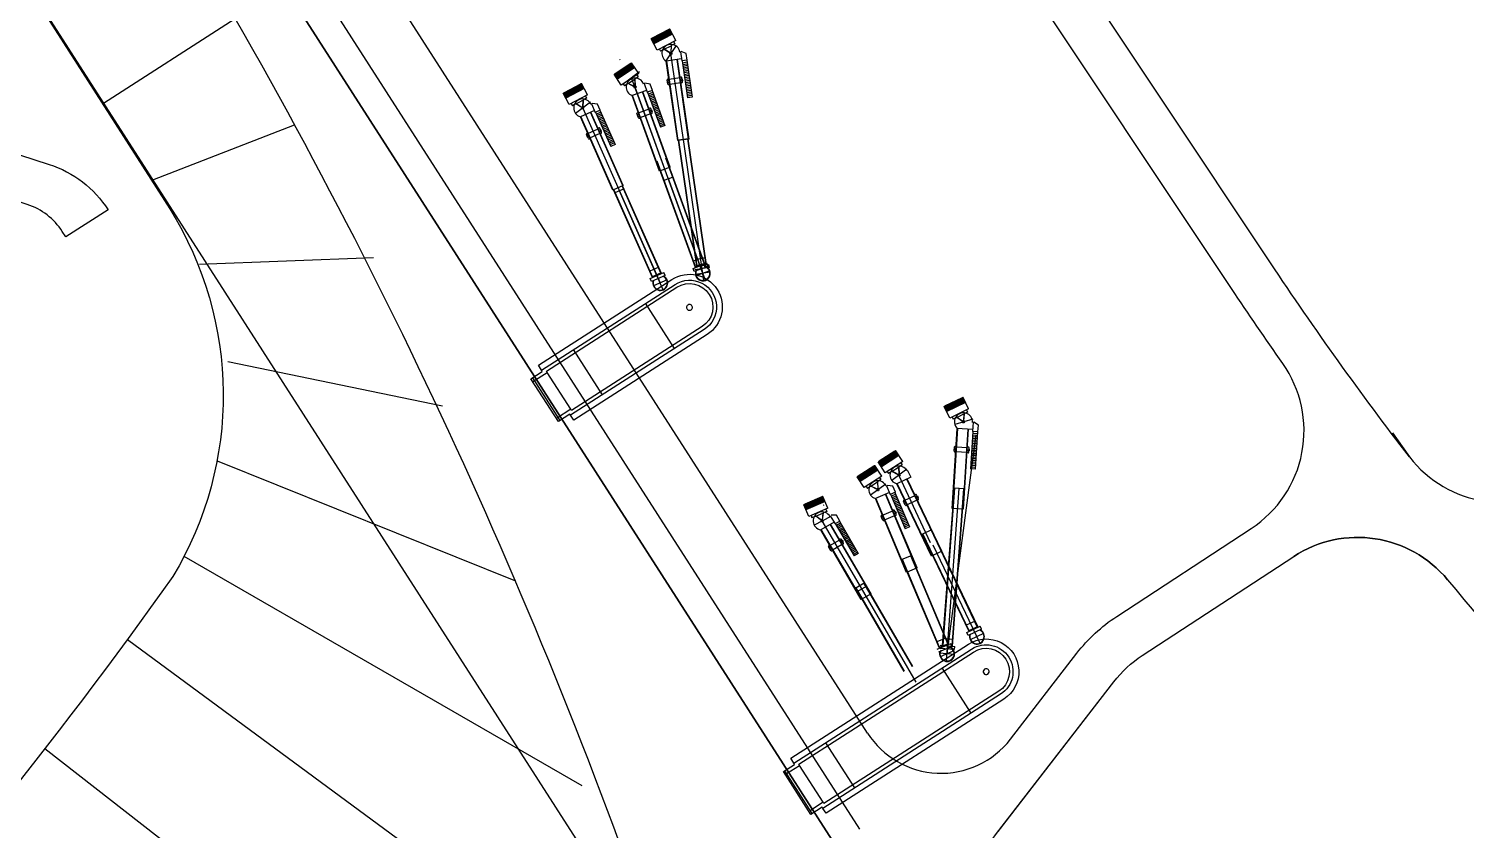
# Model space of a CAD drawing. Header units: millimetres. Extents: x 152904052 to 153933663, y 538271515 to 539240469.
# Drawn here: x 153551896 to 153554359, y 539110949 to 539112322 of the extents above; entities that cross this region are included whole.
import ezdxf

# ---------------------------------------------------------------- set-up
doc = ezdxf.new("R2010")
doc.units = ezdxf.units.MM
doc.layers.add('BORD', color=7, linetype='Continuous')

msp = doc.modelspace()

# ---------------------------------------------------------------- linework, layer by layer
at = {"layer": 'BORD', "color": 133}
for points in [[(153553400.8, 539110687.6, 0.040914), (153553277.8, 539110923.6), (153551273.6, 539114045.4), (153550517.6, 539115455.4, 0.296213), (153550284.7, 539115583.4), (153549985.5, 539115561.5, 0.203452), (153549815.9, 539115474.3), (153549431.9, 539115013.3, 0.176327), (153549375.3, 539114856.3), (153549375.9, 539114706.3, 0.344328), (153549473, 539114582.9), (153550485.9, 539114334.1, -0.192117), (153550791, 539114116.1), (153552137.9, 539112013, -0.282544), (153552143.2, 539111383.4, -0.030306), (153551486.1, 539110568), (153552597, 539109546.4), (153552885.3, 539109875.9, 0.256068), (153553035.8, 539110556.9), (153553400.8, 539110687.6)], [(153553277.8, 539110923.6), (153553400.8, 539110687.6), (153553027, 539110553.7), (153552968.2, 539110724.8), (153550791, 539114116.1, 0.192117), (153550485.9, 539114334.1), (153549473, 539114582.9, -0.344328), (153549375.9, 539114706.3), (153549375.3, 539114856.3, -0.176327), (153549431.9, 539115013.3), (153549815.9, 539115474.3, -0.203452), (153549985.5, 539115561.5), (153550284.7, 539115583.4, -0.296213), (153550517.6, 539115455.4), (153551273.6, 539114045.4), (153553277.8, 539110923.6)], [(153553038.3, 539110548.2, 0.052875), (153552250.2, 539112339.2, 118.242353)], [(153551537.3, 539112280.6, 0.206284), (153551651.8, 539112180.1), (153551931.2, 539112089.4, -0.173266), (153552032.2, 539112011.5), (153551959.8, 539111965.1), (153551953.8, 539111974.3, 0.173266), (153551893.9, 539112020.6), (153551699.9, 539112083.5)], [(153552769.4, 539111745.2), (153552998.3, 539111892.1, -1), (153553058.8, 539111797.9), (153552829.9, 539111650.9)], [(153552756.8, 539111722.2), (153552776.1, 539111734.7), (153552774.8, 539111736.8), (153553003.7, 539111883.7, -1), (153553053.4, 539111806.3), (153552824.5, 539111659.4), (153552823.1, 539111661.5), (153552803.8, 539111649)], [(153552760, 539111717.2), (153552784.4, 539111732.9), (153552783.1, 539111735), (153553006.9, 539111878.7, -1), (153553050.1, 539111811.4), (153552826.3, 539111667.6), (153552824.9, 539111669.8), (153552800.5, 539111654.1)], [(153553623.9, 539110497.5, -0.015307), (153553524, 539110753.5, -0.255208), (153553554.3, 539110942.8), (153553755.3, 539111202.8, -0.083503), (153553804, 539111247.9), (153554063.4, 539111417.6, -0.382341), (153554327.2, 539111377.5)], [(153553189.1, 539111048.9), (153553208.4, 539111061.3), (153553207.1, 539111063.4), (153553511.7, 539111259, -1), (153553561.4, 539111181.6), (153553256.8, 539110986), (153553255.4, 539110988.1), (153553236.1, 539110975.7)], [(153553194.8, 539111045.5), (153553216.7, 539111059.5), (153553215.4, 539111061.6), (153553515, 539111253.9, -1), (153553558.2, 539111186.6), (153553258.6, 539110994.3), (153553257.2, 539110996.4), (153553235.4, 539110982.4)], [(153553201.7, 539111071.8), (153553506.3, 539111267.4, -1), (153553566.8, 539111173.1), (153553262.2, 539110977.6)]]:
    msp.add_lwpolyline(points, format="xyb", dxfattribs=at)
at = {"layer": 'BORD', "color": 133, "ltscale": 10}
for points in [[(153553319.9, 539110950.6), (153551316.8, 539114070.8), (153550918.5, 539114813.5, 0.414214), (153550715.4, 539114874.9), (153550398.8, 539114705.1, 0.212557), (153550363.9, 539114660.1), (153550319.2, 539114478, 0.414214), (153550429.1, 539114296.6), (153550474, 539114285.5, -0.192117), (153550748.9, 539114089), (153551852.3, 539112370.4)], [(153554261.6, 539111588.3, -0.017027), (153554023.6, 539111920.8), (153553288.1, 539113025.5, -0.004151), (153553011, 539113449.4), (153552770, 539113824.9, -0.017258), (153552399.6, 539114448.1)], [(153554044.8, 539111748.1, -0.00639), (153553957, 539111876.4), (153553221.5, 539112981.2, -0.004151), (153552943.7, 539113406.2), (153552702.6, 539113781.6, -0.015942), (153552356.4, 539114360.8, -0.015942)], [(153553990.7, 539111465.7, 0.42404), (153554044.8, 539111748.1)], [(153553578, 539111104.4), (153553692, 539111251.8, -0.083503), (153553760.2, 539111314.8), (153553990.7, 539111465.7)], [(153554327.2, 539111377.5, 0.382344), (153554063.4, 539111417.6)], [(153553557.1, 539110946.5), (153553755.3, 539111202.8, -0.083503), (153553804, 539111247.9), (153554063.4, 539111417.6)]]:
    msp.add_lwpolyline(points, format="xyb", dxfattribs=at)
for points in [[(153553333.1, 539111115.1), (153551628.6, 539113770.1)], [(153554232.9, 539111629.3), (153554261.6, 539111588.3)]]:
    msp.add_lwpolyline(points, dxfattribs=at)
at = {"layer": 'BORD', "color": 133, "flags": 128}
for points in [[(153552024.7, 539112194.4), (153552250.2, 539112339.2)], [(153552992.8, 539112320.3), (153552964.5, 539112305.4)], [(153552995.1, 539112318.4), (153552964.7, 539112302.4)], [(153552993.3, 539112319.3), (153552965, 539112304.3)], [(153552995.7, 539112317.4), (153552965.3, 539112301.3)], [(153552996.2, 539112316.4), (153552965.8, 539112300.4)], [(153552996.8, 539112315.3), (153552966.4, 539112299.2)], [(153552997.4, 539112314.2), (153552967, 539112298.1)], [(153552992.8, 539112320.4), (153552993.8, 539112321)], [(153552992.8, 539112320.4), (153552994.1, 539112317.9)], [(153552998.4, 539112312.2), (153552993.8, 539112321)], [(153552994.4, 539112321.2), (153552993.9, 539112320.9)], [(153553004.7, 539112301.7), (153552994.4, 539112321.2)], [(153552962.9, 539112304.5), (153552963.4, 539112304.8)], [(153552973.1, 539112285), (153552962.9, 539112304.5)], [(153552964.5, 539112305.5), (153552963.4, 539112304.9)], [(153552968, 539112296.1), (153552963.4, 539112304.9)], [(153552964.5, 539112305.5), (153552965.8, 539112302.9)], [(153552999, 539112312.5), (153552967.4, 539112295.8)], [(153552998, 539112313), (153552967.6, 539112297)], [(153553004.7, 539112301.7), (153552973.1, 539112285)], [(153552978.7, 539112312.8), (153552979.2, 539112311.8)], [(153552985.1, 539112286.5), (153552996.8, 539112292.7)], [(153553005.7, 539112293.1), (153552987.7, 539112266.6)], [(153552996.8, 539112292.7), (153552996.3, 539112280.8)], [(153552997.1, 539112292.9), (153552996.6, 539112280.8)], [(153553003.1, 539112296.1), (153552997.1, 539112292.9)], [(153553001.1, 539112299.8), (153553003.1, 539112296.1)], [(153552908.3, 539112269.6), (153552909, 539112268.6)], [(153552976.7, 539112286.9), (153552978.7, 539112283.2)], [(153552984.8, 539112286.4), (153552978.7, 539112283.2)], [(153552995, 539112279.9), (153552984.8, 539112286.4)], [(153552995.1, 539112280.2), (153552985.1, 539112286.5)], [(153553014.5, 539112269.9), (153552988.5, 539112266.1)], [(153553008.3, 539112130), (153552988.5, 539112266.1)], [(153553009, 539112130.1), (153552989.3, 539112266.2)], [(153552994.7, 539112278.7), (153552994.8, 539112279.5)], [(153552996.1, 539112277.6), (153552994.7, 539112278.7)], [(153552994.9, 539112280.5), (153552994.8, 539112279.8)], [(153552995.7, 539112280.8), (153552994.9, 539112280.5)], [(153552994.9, 539112280.5), (153552997.9, 539112278.2)], [(153552995.4, 539112278.1), (153552997.4, 539112280.6)], [(153552995.9, 539112280.9), (153552996.7, 539112281.2)], [(153552997.9, 539112278.2), (153552996.1, 539112277.6)], [(153552996.7, 539112281.2), (153552998.1, 539112280.1)], [(153552998.1, 539112280.1), (153552997.9, 539112278.2)], [(153553026.8, 539112132.7), (153553007, 539112268.8)], [(153553027.5, 539112132.8), (153553007.7, 539112268.9)], [(153553012.7, 539112282.3), (153553014, 539112282.5)], [(153553012.7, 539112282.3), (153553015, 539112266.5)], [(153553022.7, 539112279.1), (153553014, 539112282.5)], [(153553024.3, 539112267.8), (153553015, 539112266.5)], [(153553015.5, 539112266.5), (153553024.8, 539112203.2)], [(153553024.2, 539112264.2), (153553016.1, 539112263)], [(153553024.3, 539112267.8), (153553022.7, 539112279.1)], [(153553023.7, 539112267.7), (153553032.9, 539112204.4)], [(153552899.4, 539112243.7), (153552900, 539112244)], [(153552911.5, 539112225.3), (153552899.4, 539112243.7)], [(153552900.9, 539112244.8), (153552899.9, 539112244.1)], [(153552905.3, 539112235.8), (153552899.9, 539112244.1)], [(153552900.9, 539112244.8), (153552902.5, 539112242.4)], [(153552927.7, 539112262.3), (153552901, 539112244.7)], [(153552930.2, 539112260.7), (153552901.5, 539112241.7)], [(153552928.3, 539112261.3), (153552901.6, 539112243.7)], [(153552930.9, 539112259.7), (153552902.1, 539112240.8)], [(153552931.4, 539112258.8), (153552902.7, 539112239.9)], [(153552932.1, 539112257.7), (153552903.4, 539112238.8)], [(153552932.8, 539112256.6), (153552904.1, 539112237.7)], [(153552933.5, 539112255.6), (153552904.8, 539112236.7)], [(153552934.6, 539112255.1), (153552904.8, 539112235.5)], [(153552941.3, 539112244.9), (153552911.5, 539112225.3)], [(153552942.4, 539112247.9), (153552917, 539112228.4)], [(153552927.6, 539112262.4), (153552928.6, 539112263)], [(153552927.6, 539112262.4), (153552929.2, 539112260)], [(153552934.1, 539112254.8), (153552928.6, 539112263)], [(153552929.2, 539112263.3), (153552928.7, 539112262.9)], [(153552941.3, 539112244.9), (153552929.2, 539112263.3)], [(153552938, 539112242.7), (153552940.3, 539112239.2)], [(153553024.6, 539112261.3), (153553016.5, 539112260.1)], [(153553025, 539112258.5), (153553016.9, 539112257.3)], [(153553025.4, 539112255.6), (153553017.3, 539112254.4)], [(153553025.8, 539112252.8), (153553017.7, 539112251.6)], [(153553026.2, 539112249.9), (153553018.1, 539112248.7)], [(153553026.7, 539112247.1), (153553018.5, 539112245.9)], [(153553027.1, 539112244.2), (153553019, 539112243)], [(153553027.5, 539112241.4), (153553019.4, 539112240.2)], [(153552841.8, 539112227), (153552813.5, 539112212)], [(153552844.1, 539112225.2), (153552813.7, 539112209.1)], [(153552842.3, 539112226), (153552814, 539112211)], [(153552844.7, 539112224.1), (153552814.3, 539112208)], [(153552845.2, 539112223.2), (153552814.8, 539112207.1)], [(153552845.8, 539112222), (153552815.4, 539112205.9)], [(153552846.4, 539112220.9), (153552816, 539112204.8)], [(153552848, 539112219.2), (153552816.4, 539112202.5)], [(153552847, 539112219.8), (153552816.6, 539112203.7)], [(153552827.6, 539112219.5), (153552828.2, 539112218.5)], [(153552841.7, 539112227.1), (153552842.8, 539112227.7)], [(153552841.7, 539112227.1), (153552843.1, 539112224.6)], [(153552843.4, 539112227.9), (153552842.8, 539112227.6)], [(153552847.4, 539112218.9), (153552842.8, 539112227.7)], [(153552853.7, 539112208.4), (153552843.4, 539112227.9)], [(153552914.9, 539112227.5), (153552917.2, 539112224)], [(153552923, 539112227.7), (153552917.2, 539112224)], [(153552933.7, 539112222.3), (153552923, 539112227.7)], [(153552923.2, 539112227.9), (153552934.3, 539112235.2)], [(153552933.9, 539112222.6), (153552923.2, 539112227.9)], [(153553051.2, 539111902.6), (153552929.2, 539112237.8)], [(153552954.9, 539112216.1), (153552930.2, 539112207.2)], [(153552933.4, 539112221.6), (153552933.7, 539112222.3)], [(153552934.4, 539112220.1), (153552933.4, 539112221.6)], [(153552934.2, 539112223.3), (153552933.9, 539112222.6)], [(153552933.9, 539112220.9), (153552936.6, 539112222.6)], [(153552934.2, 539112223.3), (153552936.2, 539112220.2)], [(153552935, 539112223.3), (153552934.2, 539112223.3)], [(153552934.3, 539112235.2), (153552935, 539112223.3)], [(153552936.2, 539112220.2), (153552934.4, 539112220.1)], [(153552940.3, 539112239.2), (153552934.6, 539112235.4)], [(153552934.6, 539112235.4), (153552935.3, 539112223.4)], [(153552935.3, 539112223.4), (153552936.1, 539112223.4)], [(153552936.1, 539112223.4), (153552937.1, 539112221.9)], [(153552937.1, 539112221.9), (153552936.2, 539112220.2)], [(153552950.6, 539112227.9), (153552951.9, 539112228.4)], [(153552950.6, 539112227.9), (153552956.1, 539112212.9)], [(153552961, 539112226.8), (153552951.9, 539112228.4)], [(153552964.9, 539112216), (153552956.1, 539112212.9)], [(153552964.9, 539112216), (153552961, 539112226.8)], [(153552964.3, 539112215.8), (153552986.1, 539112155.6)], [(153552993.3, 539112232.5), (153552990.1, 539112232.1)], [(153552990.1, 539112232.1), (153552990.6, 539112228.9)], [(153552991.4, 539112226.8), (153552990.3, 539112234.3)], [(153552990.6, 539112228.9), (153552993.7, 539112229.4)], [(153552991.3, 539112235.7), (153552992.1, 539112235.8)], [(153552992.7, 539112225.8), (153552993.6, 539112225.9)], [(153552993, 539112235.1), (153553012.2, 539112237.9)], [(153552993.7, 539112229.4), (153552993.3, 539112232.5)], [(153552994.2, 539112226.9), (153553013.4, 539112229.7)], [(153553012.7, 539112235.4), (153553015.9, 539112235.8)], [(153553013.2, 539112232.2), (153553012.7, 539112235.4)], [(153553013.8, 539112238.9), (153553012.9, 539112238.8)], [(153553016.4, 539112232.7), (153553013.2, 539112232.2)], [(153553015.2, 539112229.1), (153553014.3, 539112228.9)], [(153553016.2, 539112230.4), (153553015.1, 539112237.9)], [(153553015.9, 539112235.8), (153553016.4, 539112232.7)], [(153553027.9, 539112238.5), (153553019.8, 539112237.4)], [(153553028.3, 539112235.7), (153553020.2, 539112234.5)], [(153553028.7, 539112232.8), (153553020.6, 539112231.7)], [(153553029.1, 539112230), (153553021, 539112228.8)], [(153553029.6, 539112227.1), (153553021.4, 539112226)], [(153553030, 539112224.3), (153553021.9, 539112223.1)], [(153553030.4, 539112221.5), (153553022.3, 539112220.3)], [(153553030.8, 539112218.6), (153553022.7, 539112217.4)], [(153553031.2, 539112215.8), (153553023.1, 539112214.6)], [(153552811.9, 539112211.2), (153552812.4, 539112211.5)], [(153552822.1, 539112191.7), (153552811.9, 539112211.2)], [(153552813.4, 539112212.1), (153552812.4, 539112211.6)], [(153552817, 539112202.8), (153552812.4, 539112211.6)], [(153552813.4, 539112212.1), (153552814.8, 539112209.6)], [(153552853.7, 539112208.4), (153552822.1, 539112191.7)], [(153552825.7, 539112193.6), (153552827.7, 539112189.9)], [(153552833.8, 539112193.1), (153552827.7, 539112189.9)], [(153552858.6, 539112196), (153552833.1, 539112176.6)], [(153552844, 539112186.7), (153552833.8, 539112193.1)], [(153552834.1, 539112193.2), (153552845.8, 539112199.4)], [(153552844.1, 539112186.9), (153552834.1, 539112193.2)], [(153552845.8, 539112199.4), (153552845.3, 539112187.5)], [(153552846.1, 539112199.6), (153552845.6, 539112187.5)], [(153552852.1, 539112202.8), (153552846.1, 539112199.6)], [(153552850.1, 539112206.5), (153552852.1, 539112202.8)], [(153552860.3, 539112193.2), (153552861.5, 539112193.7)], [(153552860.3, 539112193.2), (153552866.8, 539112178.5)], [(153552870.8, 539112192.7), (153552861.5, 539112193.7)], [(153552875.4, 539112182.3), (153552870.8, 539112192.7)], [(153552977, 539112077.9), (153552930.2, 539112207.2)], [(153552977.7, 539112078.1), (153552930.9, 539112207.4)], [(153552994.6, 539112084.2), (153552947.7, 539112213.5)], [(153552995.3, 539112084.5), (153552948.4, 539112213.8)], [(153552956.6, 539112213), (153552978.4, 539112152.9)], [(153552965.5, 539112212.4), (153552957.8, 539112209.7)], [(153552966.5, 539112209.7), (153552958.8, 539112206.9)], [(153552967.5, 539112207), (153552959.8, 539112204.2)], [(153552968.4, 539112204.3), (153552960.7, 539112201.5)], [(153552969.4, 539112201.6), (153552961.7, 539112198.8)], [(153552970.4, 539112198.9), (153552962.7, 539112196.1)], [(153552971.4, 539112196.2), (153552963.7, 539112193.4)], [(153552972.4, 539112193.5), (153552964.7, 539112190.7)], [(153552973.3, 539112190.8), (153552965.6, 539112188)], [(153553031.6, 539112212.9), (153553023.5, 539112211.7)], [(153553032, 539112210.1), (153553023.9, 539112208.9)], [(153553032.5, 539112207.2), (153553024.3, 539112206)], [(153553032.9, 539112204.4), (153553024.8, 539112203.2)], [(153552865.4, 539112181.7), (153552841.4, 539112171)], [(153552897.1, 539112045.3), (153552841.4, 539112171)], [(153552897.8, 539112045.6), (153552842.1, 539112171.3)], [(153552843.6, 539112186), (153552844, 539112186.7)], [(153552844.4, 539112184.4), (153552843.6, 539112186)], [(153552844, 539112185.2), (153552846.8, 539112186.7)], [(153552844.5, 539112187.6), (153552844.1, 539112186.9)], [(153552846.3, 539112184.3), (153552844.4, 539112184.4)], [(153552844.5, 539112187.6), (153552846.3, 539112184.3)], [(153552845.3, 539112187.5), (153552844.5, 539112187.6)], [(153552845.4, 539112185.9), (153552978.3, 539111886.2)], [(153552845.6, 539112187.5), (153552846.4, 539112187.5)], [(153552847.3, 539112185.9), (153552846.3, 539112184.3)], [(153552846.4, 539112187.5), (153552847.3, 539112185.9)], [(153552914.2, 539112052.9), (153552858.5, 539112178.6)], [(153552914.9, 539112053.2), (153552859.1, 539112178.9)], [(153552875.4, 539112182.3), (153552866.8, 539112178.5)], [(153552867.3, 539112178.7), (153552893.3, 539112120.2)], [(153552876.3, 539112178.8), (153552868.8, 539112175.4)], [(153552877.4, 539112176.1), (153552869.9, 539112172.8)], [(153552878.6, 539112173.5), (153552871.1, 539112170.2)], [(153552879.8, 539112170.9), (153552872.3, 539112167.6)], [(153552880.9, 539112168.3), (153552873.4, 539112164.9)], [(153552882.1, 539112165.6), (153552874.6, 539112162.3)], [(153552874.8, 539112182), (153552900.8, 539112123.5)], [(153552940.9, 539112169.2), (153552938.3, 539112176.4)], [(153552941.6, 539112175.2), (153552938.6, 539112174.2)], [(153552938.6, 539112174.2), (153552939.7, 539112171.2)], [(153552939, 539112177.9), (153552939.8, 539112178.2)], [(153552939.7, 539112171.2), (153552942.7, 539112172.2)], [(153552940.9, 539112177.7), (153552959.1, 539112184.3)], [(153552942.7, 539112172.2), (153552941.6, 539112175.2)], [(153552942.4, 539112168.5), (153552943.2, 539112168.8)], [(153552943.7, 539112169.9), (153552961.9, 539112176.5)], [(153552960.4, 539112185.7), (153552959.6, 539112185.4)], [(153552960.1, 539112181.9), (153552963.1, 539112183)], [(153552961.2, 539112178.9), (153552960.1, 539112181.9)], [(153552964.2, 539112180), (153552961.2, 539112178.9)], [(153552964.5, 539112177.8), (153552961.9, 539112184.9)], [(153552963.8, 539112176.3), (153552963, 539112176)], [(153552963.1, 539112183), (153552964.2, 539112180)], [(153552974.3, 539112188.1), (153552966.6, 539112185.3)], [(153552975.3, 539112185.4), (153552967.6, 539112182.6)], [(153552976.3, 539112182.7), (153552968.6, 539112179.9)], [(153552977.3, 539112180), (153552969.6, 539112177.2)], [(153552978.2, 539112177.3), (153552970.5, 539112174.5)], [(153552979.2, 539112174.6), (153552971.5, 539112171.8)], [(153552980.2, 539112171.9), (153552972.5, 539112169.1)], [(153552981.2, 539112169.2), (153552973.5, 539112166.4)], [(153552982.2, 539112166.5), (153552974.5, 539112163.7)], [(153552109, 539112063.1), (153552351.8, 539112157.2)], [(153552854.7, 539112134), (153552851.6, 539112140.9)], [(153552852.3, 539112142.5), (153552853, 539112142.8)], [(153552854.1, 539112142.4), (153552871.9, 539112150.3)], [(153552857.5, 539112134.8), (153552875.2, 539112142.7)], [(153552873, 539112151.7), (153552872.2, 539112151.3)], [(153552873, 539112148), (153552875.9, 539112149.3)], [(153552874.3, 539112145), (153552873, 539112148)], [(153552877.2, 539112146.3), (153552874.3, 539112145)], [(153552877.7, 539112144.1), (153552874.6, 539112151.1)], [(153552883.3, 539112163), (153552875.8, 539112159.7)], [(153552875.9, 539112149.3), (153552877.2, 539112146.3)], [(153552877.1, 539112142.5), (153552876.3, 539112142.2)], [(153552884.4, 539112160.4), (153552876.9, 539112157)], [(153552885.6, 539112157.7), (153552878.1, 539112154.4)], [(153552886.8, 539112155.1), (153552879.3, 539112151.8)], [(153552887.9, 539112152.5), (153552880.4, 539112149.1)], [(153552889.1, 539112149.8), (153552881.6, 539112146.5)], [(153552890.3, 539112147.2), (153552882.8, 539112143.9)], [(153552891.4, 539112144.6), (153552883.9, 539112141.3)], [(153552892.6, 539112142), (153552885.1, 539112138.6)], [(153552983.1, 539112163.8), (153552975.4, 539112161)], [(153552984.1, 539112161.1), (153552976.4, 539112158.3)], [(153552985.1, 539112158.4), (153552977.4, 539112155.6)], [(153552986.1, 539112155.7), (153552978.4, 539112152.9)], [(153552855, 539112140), (153552852.1, 539112138.7)], [(153552852.1, 539112138.7), (153552853.4, 539112135.8)], [(153552853.4, 539112135.8), (153552856.3, 539112137.1)], [(153552856.3, 539112137.1), (153552855, 539112140)], [(153552856.3, 539112133.3), (153552857.1, 539112133.7)], [(153552893.8, 539112139.3), (153552886.3, 539112136)], [(153552894.9, 539112136.7), (153552887.4, 539112133.4)], [(153552896.1, 539112134.1), (153552888.6, 539112130.7)], [(153552897.3, 539112131.4), (153552889.8, 539112128.1)], [(153552898.4, 539112128.8), (153552890.9, 539112125.5)], [(153552899.6, 539112126.2), (153552892.1, 539112122.9)], [(153552900.8, 539112123.5), (153552893.3, 539112120.2)], [(153553027.5, 539112132.8), (153553008.3, 539112130)], [(153553026.3, 539112133), (153553009.4, 539112130.6)], [(153553040.8, 539111915), (153553009.4, 539112130.6)], [(153553041.5, 539111915.1), (153553010.2, 539112130.7)], [(153553053, 539111890), (153553017.9, 539112131.8)], [(153553056.9, 539111917.3), (153553025.5, 539112132.9)], [(153553057.6, 539111917.4), (153553026.3, 539112133)], [(153553038.5, 539111912.6), (153552972.3, 539112094.4)], [(153553039.2, 539111912.9), (153552973, 539112094.7)], [(153553053.8, 539111918.2), (153552987.6, 539112100)], [(153553054.5, 539111918.4), (153552988.3, 539112100.2)], [(153552995.3, 539112084.5), (153552977, 539112077.9)], [(153553000.2, 539112067.6), (153552984.2, 539112061.8)], [(153552914.9, 539112053.2), (153552897.1, 539112045.3)], [(153552965, 539111895.3), (153552898.2, 539112045.8)], [(153552965.7, 539111895.6), (153552898.9, 539112046.1)], [(153552916.2, 539112047.4), (153552900.6, 539112040.5)], [(153552983.5, 539111874.6), (153552907.9, 539112045.1)], [(153552979.8, 539111901.9), (153552913.1, 539112052.4)], [(153552980.5, 539111902.2), (153552913.8, 539112052.7)], [(153553055.5, 539111890.6), (153552991.7, 539112066)], [(153552189, 539111918.3), (153552487, 539111929.7)], [(153553050.4, 539111929.5), (153553034.5, 539111923.7)], [(153553034.6, 539111911.2), (153553058.3, 539111919.8)], [(153553054, 539111919.6), (153553038, 539111913.8)], [(153553055.9, 539111929.1), (153553039.1, 539111926.6)], [(153553060.2, 539111914.6), (153553058.3, 539111919.8)], [(153552975.7, 539111913), (153552960.2, 539111906.1)], [(153552961.2, 539111893.7), (153552984.3, 539111903.9)], [(153552986.5, 539111898.8), (153552963.5, 539111888.6)], [(153552980, 539111903.4), (153552964.5, 539111896.5)], [(153552986.5, 539111898.8), (153552984.3, 539111903.9)], [(153553036.5, 539111906), (153553034.6, 539111911.2)], [(153553060.2, 539111914.6), (153553036.5, 539111906)], [(153553036.7, 539111914.4), (153553061.7, 539111918)], [(153553062.5, 539111912.5), (153553037.5, 539111908.9)], [(153553063.8, 539111904.5), (153553038.5, 539111900.8)], [(153553063.1, 539111907), (153553039.2, 539111898.3)], [(153553057.4, 539111918.7), (153553040.6, 539111916.3)], [(153553062.5, 539111912.5), (153553061.7, 539111918)], [(153552963.5, 539111888.6), (153552961.2, 539111893.7)], [(153552990, 539111891.4), (153552966.7, 539111881.1)], [(153553002.9, 539111773.9), (153552953.2, 539111851.3)], [(153552879.2, 539111694.5), (153552829.5, 539111771.9)], [(153552237.2, 539111751.5), (153552605.4, 539111675.9)], [(153553464.9, 539111674.6), (153553465.5, 539111674.9)], [(153553474.5, 539111654.8), (153553464.9, 539111674.6)], [(153553466.5, 539111675.5), (153553465.4, 539111675)], [(153553469.7, 539111666.1), (153553465.4, 539111675)], [(153553495.3, 539111689.4), (153553466.5, 539111675.4)], [(153553466.5, 539111675.5), (153553467.7, 539111673)], [(153553497.6, 539111687.5), (153553466.7, 539111672.4)], [(153553495.8, 539111688.4), (153553467, 539111674.4)], [(153553498.1, 539111686.4), (153553467.2, 539111671.4)], [(153553498.6, 539111685.4), (153553467.6, 539111670.4)], [(153553499.1, 539111684.3), (153553468.2, 539111669.2)], [(153553499.7, 539111683.1), (153553468.8, 539111668.1)], [(153553501.3, 539111681.4), (153553469.2, 539111665.8)], [(153553500.3, 539111682), (153553469.3, 539111666.9)], [(153553480.9, 539111682.4), (153553481.4, 539111681.4)], [(153553495.3, 539111689.5), (153553496.4, 539111690)], [(153553495.3, 539111689.5), (153553496.5, 539111686.9)], [(153553497, 539111690.2), (153553496.4, 539111689.9)], [(153553500.7, 539111681.1), (153553496.4, 539111690)], [(153553506.6, 539111670.4), (153553497, 539111690.2)], [(153553506.6, 539111670.4), (153553474.5, 539111654.8)], [(153553478.1, 539111656.6), (153553480, 539111652.8)], [(153553486.1, 539111655.8), (153553480, 539111652.8)], [(153553513.5, 539111652.9), (153553482.7, 539111643.9)], [(153553496.1, 539111649), (153553486.1, 539111655.8)], [(153553486.5, 539111655.9), (153553498.4, 539111661.7)], [(153553496.3, 539111649.3), (153553486.5, 539111655.9)], [(153553495.7, 539111648.4), (153553496.1, 539111649)], [(153553496.1, 539111647.5), (153553499, 539111648.9)], [(153553496.7, 539111649.9), (153553496.3, 539111649.3)], [(153553496.7, 539111649.9), (153553498.4, 539111646.6)], [(153553497.5, 539111649.8), (153553496.7, 539111649.9)], [(153553498.4, 539111661.7), (153553497.5, 539111649.8)], [(153553498.7, 539111661.8), (153553497.8, 539111649.8)], [(153553497.8, 539111649.8), (153553498.6, 539111649.8)], [(153553498.6, 539111649.8), (153553499.4, 539111648.1)], [(153553504.8, 539111664.8), (153553498.7, 539111661.8)], [(153553503, 539111668.7), (153553504.8, 539111664.8)], [(153553518.9, 539111626.2), (153553469.4, 539111250.8)], [(153553478.5, 539111499.6), (153553487.1, 539111636.9)], [(153553479.3, 539111499.6), (153553487.9, 539111636.8)], [(153553513.3, 539111635.2), (153553487.1, 539111636.9)], [(153553496.5, 539111646.7), (153553495.7, 539111648.4)], [(153553498.4, 539111646.6), (153553496.5, 539111646.7)], [(153553497.2, 539111498.5), (153553505.7, 539111635.7)], [(153553497.9, 539111498.4), (153553506.5, 539111635.6)], [(153553499.4, 539111648.1), (153553498.4, 539111646.6)], [(153553513.6, 539111631.7), (153553509.7, 539111567.8)], [(153553514.1, 539111647.8), (153553513.1, 539111631.7)], [(153553522.5, 539111631.2), (153553513.1, 539111631.7)], [(153553521.4, 539111624.7), (153553513.2, 539111625.3)], [(153553521.6, 539111627.6), (153553513.4, 539111628.1)], [(153553514.1, 539111647.8), (153553515.5, 539111647.7)], [(153553523.2, 539111642.5), (153553515.5, 539111647.7)], [(153553521.8, 539111631.2), (153553517.8, 539111567.3)], [(153553522.5, 539111631.2), (153553523.2, 539111642.5)], [(153553481.7, 539111603.2), (153553481.5, 539111600)], [(153553481.5, 539111600), (153553484.7, 539111599.8)], [(153553484.9, 539111603), (153553481.7, 539111603.2)], [(153553481.8, 539111597.8), (153553482.3, 539111605.4)], [(153553483.6, 539111606.5), (153553484.4, 539111606.5)], [(153553484.7, 539111599.8), (153553484.9, 539111603)], [(153553485.1, 539111605.6), (153553504.5, 539111604.4)], [(153553504.3, 539111598.6), (153553504.5, 539111601.8)], [(153553504.5, 539111601.8), (153553507.7, 539111601.6)], [(153553506.2, 539111605.1), (153553505.4, 539111605.1)], [(153553506.9, 539111596.2), (153553507.4, 539111603.8)], [(153553507.7, 539111601.6), (153553507.5, 539111598.4)], [(153553519.8, 539111598.9), (153553511.6, 539111599.4)], [(153553520, 539111601.8), (153553511.8, 539111602.3)], [(153553520.2, 539111604.7), (153553512, 539111605.2)], [(153553520.4, 539111607.5), (153553512.2, 539111608)], [(153553520.5, 539111610.4), (153553512.3, 539111610.9)], [(153553520.7, 539111613.3), (153553512.5, 539111613.8)], [(153553520.9, 539111616.1), (153553512.7, 539111616.6)], [(153553521.1, 539111619), (153553512.9, 539111619.5)], [(153553521.2, 539111621.9), (153553513.1, 539111622.4)], [(153552219, 539111581.6), (153552730.1, 539111375.9)], [(153553351.7, 539111579.6), (153553352.3, 539111580)], [(153553363.5, 539111561), (153553351.7, 539111579.6)], [(153553353.2, 539111580.7), (153553352.2, 539111580)], [(153553357.5, 539111571.7), (153553352.2, 539111580)], [(153553353.2, 539111580.7), (153553354.8, 539111578.3)], [(153553380.3, 539111597.8), (153553353.3, 539111580.6)], [(153553382.8, 539111596.1), (153553353.7, 539111577.6)], [(153553380.9, 539111596.8), (153553353.9, 539111579.6)], [(153553383.4, 539111595.1), (153553354.4, 539111576.6)], [(153553384, 539111594.2), (153553355, 539111575.7)], [(153553384.7, 539111593.1), (153553355.6, 539111574.7)], [(153553385.4, 539111592), (153553356.3, 539111573.6)], [(153553386, 539111591), (153553357, 539111572.5)], [(153553387.1, 539111590.5), (153553357, 539111571.3)], [(153553393.7, 539111580.2), (153553363.5, 539111561)], [(153553366.8, 539111589.2), (153553367.4, 539111588.2)], [(153553380.2, 539111597.9), (153553381.2, 539111598.5)], [(153553380.2, 539111597.9), (153553381.8, 539111595.5)], [(153553386.6, 539111590.1), (153553381.2, 539111598.5)], [(153553381.8, 539111598.8), (153553381.3, 539111598.4)], [(153553393.7, 539111580.2), (153553381.8, 539111598.8)], [(153553390.2, 539111578), (153553392.5, 539111574.4)], [(153553482.9, 539111596.5), (153553483.8, 539111596.5)], [(153553484.6, 539111597.3), (153553504, 539111596.1)], [(153553507.5, 539111598.4), (153553504.3, 539111598.6)], [(153553505.6, 539111595.1), (153553504.8, 539111595.2)], [(153553518.4, 539111575.9), (153553510.2, 539111576.5)], [(153553518.6, 539111578.8), (153553510.4, 539111579.3)], [(153553518.7, 539111581.7), (153553510.6, 539111582.2)], [(153553518.9, 539111584.6), (153553510.7, 539111585.1)], [(153553519.1, 539111587.4), (153553510.9, 539111587.9)], [(153553519.3, 539111590.3), (153553511.1, 539111590.8)], [(153553519.5, 539111593.2), (153553511.3, 539111593.7)], [(153553519.6, 539111596), (153553511.4, 539111596.6)], [(153553315.6, 539111554.3), (153553316.2, 539111554.7)], [(153553327.4, 539111535.8), (153553315.6, 539111554.3)], [(153553317.1, 539111555.4), (153553316.1, 539111554.8)], [(153553321.4, 539111546.4), (153553316.1, 539111554.8)], [(153553317.1, 539111555.4), (153553318.7, 539111553)], [(153553344.2, 539111572.5), (153553317.2, 539111555.3)], [(153553346.7, 539111570.8), (153553317.6, 539111552.4)], [(153553344.8, 539111571.5), (153553317.8, 539111554.3)], [(153553347.3, 539111569.8), (153553318.3, 539111551.4)], [(153553347.9, 539111568.9), (153553318.9, 539111550.4)], [(153553348.6, 539111567.8), (153553319.6, 539111549.4)], [(153553349.3, 539111566.8), (153553320.2, 539111548.3)], [(153553349.9, 539111565.7), (153553320.9, 539111547.2)], [(153553351, 539111565.2), (153553320.9, 539111546.1)], [(153553357.6, 539111554.9), (153553327.4, 539111535.8)], [(153553330.7, 539111563.9), (153553331.3, 539111562.9)], [(153553344.1, 539111572.6), (153553345.1, 539111573.2)], [(153553344.1, 539111572.6), (153553345.7, 539111570.2)], [(153553350.5, 539111564.9), (153553345.1, 539111573.2)], [(153553345.8, 539111573.5), (153553345.2, 539111573.1)], [(153553357.6, 539111554.9), (153553345.8, 539111573.5)], [(153553354.1, 539111552.7), (153553356.4, 539111549.2)], [(153553366.9, 539111563.2), (153553369.2, 539111559.6)], [(153553375, 539111563.3), (153553369.2, 539111559.6)], [(153553400.7, 539111566.9), (153553374.7, 539111548)], [(153553385.7, 539111557.7), (153553375, 539111563.3)], [(153553375.3, 539111563.5), (153553386.5, 539111570.6)], [(153553385.8, 539111558), (153553375.3, 539111563.5)], [(153553407.3, 539111553.5), (153553383.6, 539111542.1)], [(153553385.3, 539111557), (153553385.7, 539111557.7)], [(153553386.3, 539111555.5), (153553385.3, 539111557)], [(153553386.2, 539111558.7), (153553385.8, 539111558)], [(153553385.8, 539111556.3), (153553388.5, 539111558)], [(153553386.2, 539111558.7), (153553388.2, 539111555.6)], [(153553387, 539111558.7), (153553386.2, 539111558.7)], [(153553388.2, 539111555.6), (153553386.3, 539111555.5)], [(153553386.5, 539111570.6), (153553387, 539111558.7)], [(153553392.5, 539111574.4), (153553386.7, 539111570.8)], [(153553386.7, 539111570.8), (153553387.3, 539111558.7)], [(153553387.3, 539111558.7), (153553388, 539111558.8)], [(153553388, 539111558.8), (153553389, 539111557.2)], [(153553389, 539111557.2), (153553388.2, 539111555.6)], [(153553459.9, 539111426.2), (153553400.4, 539111550.2)], [(153553401.9, 539111564.8), (153553400.8, 539111564.3)], [(153553460.6, 539111426.5), (153553401.1, 539111550.5)], [(153553401.9, 539111564.8), (153553407.3, 539111553.5)], [(153553517.8, 539111567.3), (153553509.7, 539111567.8)], [(153553518, 539111570.2), (153553509.8, 539111570.7)], [(153553518.2, 539111573.1), (153553510, 539111573.6)], [(153553330.9, 539111537.9), (153553333.1, 539111534.3)], [(153553338.9, 539111538), (153553333.1, 539111534.3)], [(153553364.5, 539111541.6), (153553338.6, 539111522.8)], [(153553349.6, 539111532.4), (153553338.9, 539111538)], [(153553339.2, 539111538.2), (153553350.4, 539111545.3)], [(153553349.7, 539111532.7), (153553339.2, 539111538.2)], [(153553371, 539111527.2), (153553346.8, 539111517)], [(153553349.2, 539111531.8), (153553349.6, 539111532.4)], [(153553350.2, 539111530.2), (153553349.2, 539111531.8)], [(153553350.1, 539111533.4), (153553349.7, 539111532.7)], [(153553349.7, 539111531), (153553352.4, 539111532.7)], [(153553350.1, 539111533.4), (153553352.1, 539111530.3)], [(153553350.9, 539111533.4), (153553350.1, 539111533.4)], [(153553352.1, 539111530.3), (153553350.2, 539111530.2)], [(153553350.4, 539111545.3), (153553350.9, 539111533.4)], [(153553356.4, 539111549.2), (153553350.7, 539111545.5)], [(153553350.7, 539111545.5), (153553351.2, 539111533.4)], [(153553351.2, 539111533.4), (153553351.9, 539111533.5)], [(153553351.9, 539111533.5), (153553352.9, 539111531.9)], [(153553352.9, 539111531.9), (153553352.1, 539111530.3)], [(153553366.1, 539111538.8), (153553367.4, 539111539.3)], [(153553366.1, 539111538.8), (153553372.4, 539111524)], [(153553376.6, 539111538.2), (153553367.4, 539111539.3)], [(153553381, 539111527.7), (153553372.4, 539111524)], [(153553381, 539111527.7), (153553376.6, 539111538.2)], [(153553380.4, 539111527.4), (153553405.3, 539111468.4)], [(153553443.1, 539111418.1), (153553383.6, 539111542.1)], [(153553443.7, 539111418.4), (153553384.3, 539111542.4)], [(153553462, 539111265.1), (153553482.1, 539111534.8)], [(153553462.7, 539111265.1), (153553482.8, 539111534.7)], [(153553468.5, 539111238.1), (153553490.5, 539111534.1)], [(153553478.2, 539111263.9), (153553498.3, 539111533.6)], [(153553478.9, 539111263.9), (153553499, 539111533.5)], [(153553499, 539111533.5), (153553482.1, 539111534.8)], [(153553224, 539111506.2), (153553224.6, 539111506.5)], [(153553232.8, 539111486.1), (153553224, 539111506.2)], [(153553225.6, 539111507.1), (153553224.6, 539111506.6)], [(153553228.5, 539111497.5), (153553224.6, 539111506.6)], [(153553255, 539111519.8), (153553225.7, 539111507)], [(153553257.2, 539111517.8), (153553225.7, 539111504)], [(153553225.6, 539111507.1), (153553226.8, 539111504.4)], [(153553255.5, 539111518.7), (153553226.2, 539111505.9)], [(153553257.7, 539111516.7), (153553226.2, 539111502.9)], [(153553258.1, 539111515.7), (153553226.6, 539111501.9)], [(153553258.6, 539111514.5), (153553227.1, 539111500.7)], [(153553259.1, 539111513.3), (153553227.6, 539111499.6)], [(153553260.6, 539111511.5), (153553227.9, 539111497.2)], [(153553259.6, 539111512.2), (153553228.1, 539111498.4)], [(153553240.4, 539111513.4), (153553240.8, 539111512.3)], [(153553255, 539111519.9), (153553256.1, 539111520.4)], [(153553255, 539111519.9), (153553256.1, 539111517.3)], [(153553256.7, 539111520.5), (153553256.1, 539111520.3)], [(153553260, 539111511.3), (153553256.1, 539111520.4)], [(153553265.5, 539111500.4), (153553256.7, 539111520.5)], [(153553257.8, 539111505.4), (153553258.9, 539111506.1)], [(153553400.2, 539111390.3), (153553346.8, 539111517)], [(153553400.9, 539111390.6), (153553347.5, 539111517.3)], [(153553417.4, 539111397.6), (153553364, 539111524.3)], [(153553418.1, 539111397.9), (153553364.7, 539111524.6)], [(153553372.9, 539111524.2), (153553397.7, 539111465.2)], [(153553381.8, 539111524.1), (153553374.3, 539111520.9)], [(153553382.9, 539111521.4), (153553375.4, 539111518.3)], [(153553384, 539111518.8), (153553376.5, 539111515.6)], [(153553385.2, 539111516.1), (153553377.6, 539111513)], [(153553386.3, 539111513.5), (153553378.7, 539111510.3)], [(153553387.4, 539111510.8), (153553379.8, 539111507.7)], [(153553388.5, 539111508.2), (153553381, 539111505)], [(153553389.6, 539111505.5), (153553382.1, 539111502.4)], [(153553390.7, 539111502.9), (153553383.2, 539111499.7)], [(153553398, 539111505.4), (153553394.8, 539111512.3)], [(153553395.3, 539111513.9), (153553396.1, 539111514.3)], [(153553398.2, 539111511.5), (153553395.3, 539111510.1)], [(153553395.3, 539111510.1), (153553396.7, 539111507.2)], [(153553396.7, 539111507.2), (153553399.6, 539111508.6)], [(153553397.2, 539111513.8), (153553414.7, 539111522.2)], [(153553399.6, 539111508.6), (153553398.2, 539111511.5)], [(153553399.6, 539111504.9), (153553400.4, 539111505.2)], [(153553400.8, 539111506.3), (153553418.3, 539111514.7)], [(153553415.8, 539111523.7), (153553415, 539111523.3)], [(153553415.9, 539111520), (153553418.8, 539111521.4)], [(153553417.3, 539111517.1), (153553415.9, 539111520)], [(153553420.2, 539111518.5), (153553417.3, 539111517.1)], [(153553420.7, 539111516.3), (153553417.4, 539111523.1)], [(153553418.8, 539111521.4), (153553420.2, 539111518.5)], [(153553420.1, 539111514.7), (153553419.4, 539111514.3)], [(153553265.5, 539111500.4), (153553232.8, 539111486.1)], [(153553236.5, 539111487.7), (153553238.2, 539111483.8)], [(153553244.5, 539111486.5), (153553238.2, 539111483.8)], [(153553270.3, 539111486.2), (153553241.9, 539111471.4)], [(153553254.2, 539111479.4), (153553244.5, 539111486.5)], [(153553244.8, 539111486.7), (153553256.9, 539111492)], [(153553254.4, 539111479.6), (153553244.8, 539111486.7)], [(153553276, 539111476.5), (153553253.2, 539111463.3)], [(153553253.7, 539111478.8), (153553254.2, 539111479.4)], [(153553254.5, 539111477.1), (153553253.7, 539111478.8)], [(153553254.1, 539111477.9), (153553257, 539111479.2)], [(153553254.8, 539111480.2), (153553254.4, 539111479.6)], [(153553256.3, 539111476.9), (153553254.5, 539111477.1)], [(153553254.8, 539111480.2), (153553256.3, 539111476.9)], [(153553255.6, 539111480.2), (153553254.8, 539111480.2)], [(153553256.9, 539111492), (153553255.6, 539111480.2)], [(153553257.2, 539111492.1), (153553255.9, 539111480.1)], [(153553255.9, 539111480.1), (153553256.7, 539111480)], [(153553257.4, 539111478.3), (153553256.3, 539111476.9)], [(153553256.7, 539111480), (153553257.4, 539111478.3)], [(153553263.5, 539111494.8), (153553257.2, 539111492.1)], [(153553261.8, 539111498.7), (153553263.5, 539111494.8)], [(153553269.6, 539111487.4), (153553277.7, 539111473.5)], [(153553280.1, 539111488.1), (153553270.8, 539111488.1)], [(153553285.8, 539111478.2), (153553277.7, 539111473.5)], [(153553285.8, 539111478.2), (153553280.1, 539111488.1)], [(153553285.2, 539111477.9), (153553317.4, 539111422.6)], [(153553359.4, 539111479.7), (153553356.5, 539111486.7)], [(153553359.9, 539111485.7), (153553356.9, 539111484.5)], [(153553356.9, 539111484.5), (153553358.2, 539111481.5)], [(153553357.1, 539111488.3), (153553357.9, 539111488.6)], [(153553358.2, 539111481.5), (153553361.1, 539111482.8)], [(153553359, 539111488.1), (153553376.9, 539111495.7)], [(153553361.1, 539111482.8), (153553359.9, 539111485.7)], [(153553361, 539111479), (153553361.8, 539111479.4)], [(153553362.2, 539111480.5), (153553380.1, 539111488)], [(153553378.1, 539111497.1), (153553377.3, 539111496.8)], [(153553378, 539111493.4), (153553380.9, 539111494.6)], [(153553379.2, 539111490.4), (153553378, 539111493.4)], [(153553382.2, 539111491.6), (153553379.2, 539111490.4)], [(153553382.6, 539111489.4), (153553379.6, 539111496.4)], [(153553380.9, 539111494.6), (153553382.2, 539111491.6)], [(153553381.9, 539111487.9), (153553381.2, 539111487.5)], [(153553391.9, 539111500.2), (153553384.3, 539111497.1)], [(153553393, 539111497.6), (153553385.4, 539111494.4)], [(153553394.1, 539111494.9), (153553386.5, 539111491.8)], [(153553395.2, 539111492.3), (153553387.7, 539111489.1)], [(153553396.3, 539111489.6), (153553388.8, 539111486.5)], [(153553397.5, 539111487), (153553389.9, 539111483.8)], [(153553398.6, 539111484.3), (153553391, 539111481.2)], [(153553399.7, 539111481.7), (153553392.1, 539111478.5)], [(153553400.8, 539111479), (153553393.2, 539111475.9)], [(153553401.9, 539111476.4), (153553394.4, 539111473.2)], [(153553497.9, 539111498.4), (153553478.5, 539111499.6)], [(153553322.7, 539111343.9), (153553253.2, 539111463.3)], [(153553323.4, 539111344.3), (153553253.9, 539111463.7)], [(153553338.8, 539111353.3), (153553269.4, 539111472.7)], [(153553339.5, 539111353.7), (153553270, 539111473.1)], [(153553278.1, 539111473.8), (153553310.3, 539111418.5)], [(153553287, 539111474.8), (153553280, 539111470.7)], [(153553288.5, 539111472.3), (153553281.4, 539111468.2)], [(153553289.9, 539111469.8), (153553282.8, 539111465.7)], [(153553291.4, 539111467.3), (153553284.3, 539111463.2)], [(153553292.8, 539111464.9), (153553285.7, 539111460.7)], [(153553294.3, 539111462.4), (153553287.2, 539111458.2)], [(153553295.7, 539111459.9), (153553288.6, 539111455.8)], [(153553297.2, 539111457.4), (153553290.1, 539111453.3)], [(153553298.6, 539111454.9), (153553291.5, 539111450.8)], [(153553300.1, 539111452.4), (153553293, 539111448.3)], [(153553403, 539111473.7), (153553395.5, 539111470.5)], [(153553404.2, 539111471.1), (153553396.6, 539111467.9)], [(153553405.3, 539111468.4), (153553397.7, 539111465.2)], [(153553507.3, 539111288.9), (153553427.5, 539111456)], [(153553442.9, 539111463.3), (153553427.6, 539111456)], [(153553507.9, 539111289.3), (153553428.2, 539111456.3)], [(153553521.9, 539111295.9), (153553442.2, 539111463)], [(153553522.6, 539111296.3), (153553442.9, 539111463.3)], [(153553270.5, 539111427.9), (153553266.7, 539111434.5)], [(153553267.1, 539111436.1), (153553267.9, 539111436.5)], [(153553270.2, 539111433.9), (153553267.4, 539111432.3)], [(153553267.4, 539111432.3), (153553269, 539111429.6)], [(153553269, 539111436.2), (153553285.8, 539111446)], [(153553269, 539111429.6), (153553271.8, 539111431.2)], [(153553271.8, 539111431.2), (153553270.2, 539111433.9)], [(153553272.2, 539111427.5), (153553272.9, 539111427.9)], [(153553273.2, 539111429), (153553290, 539111438.8)], [(153553286.8, 539111447.5), (153553286, 539111447.1)], [(153553287.2, 539111443.8), (153553289.9, 539111445.4)], [(153553288.8, 539111441.1), (153553287.2, 539111443.8)], [(153553292.2, 539111440.5), (153553288.4, 539111447.1)], [(153553291.5, 539111442.7), (153553288.8, 539111441.1)], [(153553289.9, 539111445.4), (153553291.5, 539111442.7)], [(153553291.8, 539111438.9), (153553291.1, 539111438.5)], [(153553301.5, 539111449.9), (153553294.4, 539111445.8)], [(153553303, 539111447.5), (153553295.9, 539111443.3)], [(153553304.4, 539111445), (153553297.3, 539111440.8)], [(153553305.8, 539111442.5), (153553298.8, 539111438.4)], [(153553307.3, 539111440), (153553300.2, 539111435.9)], [(153553308.7, 539111437.5), (153553301.7, 539111433.4)], [(153553310.2, 539111435), (153553303.1, 539111430.9)], [(153553311.6, 539111432.5), (153553304.6, 539111428.4)], [(153553313.1, 539111430), (153553306, 539111425.9)], [(153553314.5, 539111427.6), (153553307.4, 539111423.4)], [(153553526.3, 539111268.7), (153553446, 539111437.1)], [(153552844.6, 539111024.4), (153552162.5, 539111417.8)], [(153553316, 539111425.1), (153553308.9, 539111421)], [(153553317.4, 539111422.6), (153553310.3, 539111418.5)], [(153553408, 539111418.9), (153553392.3, 539111412.3)], [(153553456.4, 539111260.2), (153553392.3, 539111412.3)], [(153553457.1, 539111260.5), (153553393, 539111412.6)], [(153553471.4, 539111266.5), (153553407.3, 539111418.6)], [(153553472.1, 539111266.8), (153553408, 539111418.9)], [(153553460.6, 539111426.5), (153553443.1, 539111418.1)], [(153553418.1, 539111397.9), (153553400.2, 539111390.3)], [(153553329, 539111372.4), (153553312.2, 539111362.6)], [(153553396.3, 539111220.6), (153553313.3, 539111363.2)], [(153553396.9, 539111221), (153553313.9, 539111363.6)], [(153553331.1, 539111366.4), (153553316.4, 539111357.8)], [(153553339.5, 539111353.7), (153553322.7, 539111343.9)], [(153553416.9, 539111202), (153553323.1, 539111363.2)], [(153553410.3, 539111228.8), (153553327.3, 539111371.4)], [(153553411, 539111229.1), (153553328, 539111371.8)], [(153553517.5, 539111306.9), (153553502.2, 539111299.6)], [(153553503.6, 539111287.2), (153553526.3, 539111298)], [(153553506, 539111282.2), (153553503.6, 539111287.2)], [(153553528.7, 539111293), (153553506, 539111282.2)], [(153553522.1, 539111297.4), (153553506.7, 539111290.1)], [(153553532.3, 539111285.7), (153553509.3, 539111274.7)], [(153553528.5, 539111293.2), (153553526.1, 539111298.2)], [(153552065.4, 539111275.5), (153553034.1, 539110561.3)], [(153553467.5, 539111277.7), (153553451.8, 539111271.1)], [(153553452.6, 539111258.6), (153553475.9, 539111268.4)], [(153553478, 539111263.3), (153553454.8, 539111253.5)], [(153553471.6, 539111268), (153553455.9, 539111261.4)], [(153553482.6, 539111258), (153553457.5, 539111259.9)], [(153553481.3, 539111255.8), (153553457.8, 539111245.9)], [(153553457.9, 539111265.4), (153553483, 539111263.6)], [(153553479.8, 539111275.6), (153553462.8, 539111276.9)], [(153553478, 539111263.3), (153553475.9, 539111268.4)], [(153553482.6, 539111258), (153553483, 539111263.6)], [(153553482.1, 539111249.9), (153553456.7, 539111251.8)], [(153553510.9, 539111149.1), (153553461.2, 539111226.6)], [(153551924.1, 539111088.4), (153553040.6, 539110217.6)], [(153553311.5, 539111021.1), (153553261.8, 539111098.5)]]:
    msp.add_lwpolyline(points, dxfattribs=at)
for points in [[(153553011.7, 539112281.6, 1.585232), (153552988.5, 539112266.1)], [(153552949.7, 539112227, 1.585232), (153552930.2, 539112207.2)], [(153552991.3, 539112235.7, 0.413828), (153552990.3, 539112234.3)], [(153552991.4, 539112226.8, 0.413828), (153552992.7, 539112225.8)], [(153552992.9, 539112235.6, 0.181422), (153552992.1, 539112235.8)], [(153552993.6, 539112225.9, 0.183363), (153552994.3, 539112226.3)], [(153553012.9, 539112238.8, 0.183363), (153553012.2, 539112238.4)], [(153553013.5, 539112229.1, 0.183363), (153553014.3, 539112228.9)], [(153553015.1, 539112237.9, 0.413828), (153553013.8, 539112238.9)], [(153553015.2, 539112229.1, 0.413828), (153553016.2, 539112230.4)], [(153552859.5, 539112192.2, 1.585232), (153552841.4, 539112171)], [(153552939, 539112177.9, 0.413828), (153552938.3, 539112176.4)], [(153552940.7, 539112178.2, 0.181422), (153552939.8, 539112178.2)], [(153552940.9, 539112169.2, 0.413828), (153552942.4, 539112168.5)], [(153552943.2, 539112168.8, 0.183363), (153552943.9, 539112169.4)], [(153552959.6, 539112185.4, 0.183363), (153552958.9, 539112184.8)], [(153552961.9, 539112184.9, 0.413828), (153552960.4, 539112185.7)], [(153552962.1, 539112176, 0.183363), (153552963, 539112176)], [(153552963.8, 539112176.3, 0.413828), (153552964.5, 539112177.8)], [(153552852.3, 539112142.5, 0.413828), (153552851.6, 539112140.9)], [(153552853.9, 539112142.9, 0.181422), (153552853, 539112142.8)], [(153552872.2, 539112151.3, 0.183363), (153552871.6, 539112150.7)], [(153552874.6, 539112151.1, 0.413828), (153552873, 539112151.7)], [(153552875.4, 539112142.2, 0.183363), (153552876.3, 539112142.2)], [(153552877.1, 539112142.5, 0.413828), (153552877.7, 539112144.1)], [(153552854.7, 539112134, 0.413828), (153552856.3, 539112133.3)], [(153552857.1, 539112133.7, 0.183363), (153552857.7, 539112134.3)], [(153552966, 539111889.7, 2.1317), (153552984, 539111897.7)], [(153552966.7, 539111890, 2.241766), (153552983.3, 539111897.4)], [(153553038.4, 539111903.2, 2.1317), (153553054.1, 539111915)], [(153553039.2, 539111906.9, 2.1317), (153553057.6, 539111913.6)], [(153553040.3, 539111909.3, 2.1317), (153553059.7, 539111912.1)], [(153553039, 539111903.6, 2.241766), (153553053.5, 539111914.6)], [(153553039.8, 539111907.2, 2.241766), (153553056.9, 539111913.4)], [(153553041, 539111909.4, 2.241766), (153553059, 539111912)], [(153553513, 539111647.3, 1.585232), (153553487.1, 539111636.9)], [(153553483.6, 539111606.5, 0.413828), (153553482.3, 539111605.4)], [(153553485.2, 539111606.1, 0.181422), (153553484.4, 539111606.5)], [(153553505.4, 539111605.1, 0.183363), (153553504.6, 539111604.9)], [(153553507.4, 539111603.8, 0.413828), (153553506.2, 539111605.1)], [(153553481.8, 539111597.8, 0.413828), (153553482.9, 539111596.5)], [(153553483.8, 539111596.5, 0.183363), (153553484.6, 539111596.7)], [(153553504, 539111595.5, 0.183363), (153553504.8, 539111595.2)], [(153553505.6, 539111595.1, 0.413828), (153553506.9, 539111596.2)], [(153553400.8, 539111564.3, 1.552938), (153553383.6, 539111542.1)], [(153553365.3, 539111537.8, 1.585232), (153553346.8, 539111517)], [(153553395.3, 539111513.9, 0.413828), (153553394.8, 539111512.3)], [(153553396.9, 539111514.3, 0.181422), (153553396.1, 539111514.3)], [(153553398, 539111505.4, 0.413828), (153553399.6, 539111504.9)], [(153553400.4, 539111505.2, 0.183363), (153553401, 539111505.9)], [(153553415, 539111523.3, 0.183363), (153553414.4, 539111522.7)], [(153553417.4, 539111523.1, 0.413828), (153553415.8, 539111523.7)], [(153553418.5, 539111514.2, 0.183363), (153553419.4, 539111514.3)], [(153553420.1, 539111514.7, 0.413828), (153553420.7, 539111516.3)], [(153553268.9, 539111486.3, 1.585232), (153553253.2, 539111463.3)], [(153553357.1, 539111488.3, 0.413828), (153553356.5, 539111486.7)], [(153553358.8, 539111488.6, 0.181422), (153553357.9, 539111488.6)], [(153553359.4, 539111479.7, 0.413828), (153553361, 539111479)], [(153553361.8, 539111479.4, 0.183363), (153553362.4, 539111480)], [(153553377.3, 539111496.8, 0.183363), (153553376.7, 539111496.2)], [(153553379.6, 539111496.4, 0.413828), (153553378.1, 539111497.1)], [(153553380.3, 539111487.5, 0.183363), (153553381.2, 539111487.5)], [(153553381.9, 539111487.9, 0.413828), (153553382.6, 539111489.4)], [(153553267.1, 539111436.1, 0.413828), (153553266.7, 539111434.5)], [(153553268.7, 539111436.7, 0.181422), (153553267.9, 539111436.5)], [(153553270.5, 539111427.9, 0.413828), (153553272.2, 539111427.5)], [(153553272.9, 539111427.9, 0.183363), (153553273.4, 539111428.6)], [(153553286, 539111447.1, 0.183363), (153553285.5, 539111446.4)], [(153553288.4, 539111447.1, 0.413828), (153553286.8, 539111447.5)], [(153553290.2, 539111438.3, 0.183363), (153553291.1, 539111438.5)], [(153553291.8, 539111438.9, 0.413828), (153553292.2, 539111440.5)], [(153553508.5, 539111283.4, 2.1317), (153553526.2, 539111291.8)], [(153553509.1, 539111283.7, 2.241766), (153553525.5, 539111291.5)], [(153553457.4, 539111254.6, 2.1317), (153553475.4, 539111262.2)], [(153553458.6, 539111256.7, 2.1317), (153553477.9, 539111260.2)], [(153553458, 539111254.9, 2.241766), (153553474.8, 539111261.9)], [(153553459.3, 539111256.8, 2.241766), (153553477.2, 539111260)]]:
    msp.add_lwpolyline(points, format="xyb", dxfattribs=at)
at = {"layer": 'BORD', "color": 133, "ltscale": 10, "flags": 128}
for points in [[(153553017.9, 539112131.4), (153552996.4, 539112279.4)], [(153552986.2, 539112081.2), (153552935.2, 539112221.7)], [(153553441.3, 539111440.9), (153553387.2, 539111557.1)], [(153553330.8, 539111349.3), (153553255.6, 539111478.6)]]:
    msp.add_lwpolyline(points, dxfattribs=at)
at = {"layer": 'BORD', "color": 133, "flags": 128}
for points in [[(153553024.3, 539111841.4, 1), (153553032.5, 539111847.2, 1)], [(153553532.5, 539111217.4, 1), (153553540.7, 539111223.1, 1)]]:
    msp.add_lwpolyline(points, format="xyb", close=True, dxfattribs=at)
at = {"layer": 'BORD', "color": 133}
for points in [[(153552803.8, 539111649), (153552756.8, 539111722.2)], [(153552759.3, 539111723.9), (153552806.3, 539111650.7)], [(153552774.8, 539111736.8), (153552769.4, 539111745.2)], [(153552824.9, 539111669.8), (153552784.4, 539111732.9)], [(153552829.9, 539111650.9), (153552824.5, 539111659.4)], [(153553207.1, 539111063.4), (153553201.7, 539111071.8)], [(153553257.2, 539110996.4), (153553216.7, 539111059.5)], [(153553236.1, 539110975.7), (153553189.1, 539111048.9)], [(153553238.6, 539110977.3), (153553191.6, 539111050.5)], [(153553262.2, 539110977.6), (153553256.8, 539110986)]]:
    msp.add_lwpolyline(points, dxfattribs=at)
at = {"layer": 'BORD', "color": 133, "ltscale": 10, "flags": 128}
for points in [[(153554261.6, 539111588.3, 0.401221), (153554534.8, 539111546.4)], [(153554327.2, 539111377.5, 0.028647), (153554800.4, 539110866.2)]]:
    msp.add_lwpolyline(points, format="xyb", dxfattribs=at)
at = {"layer": 'BORD', "color": 133, "ltscale": 10}
msp.add_arc((153553459.4, 539111196.1), 150, 212.7, 322.2934, dxfattribs=at)

doc.saveas('drawing.dxf')
